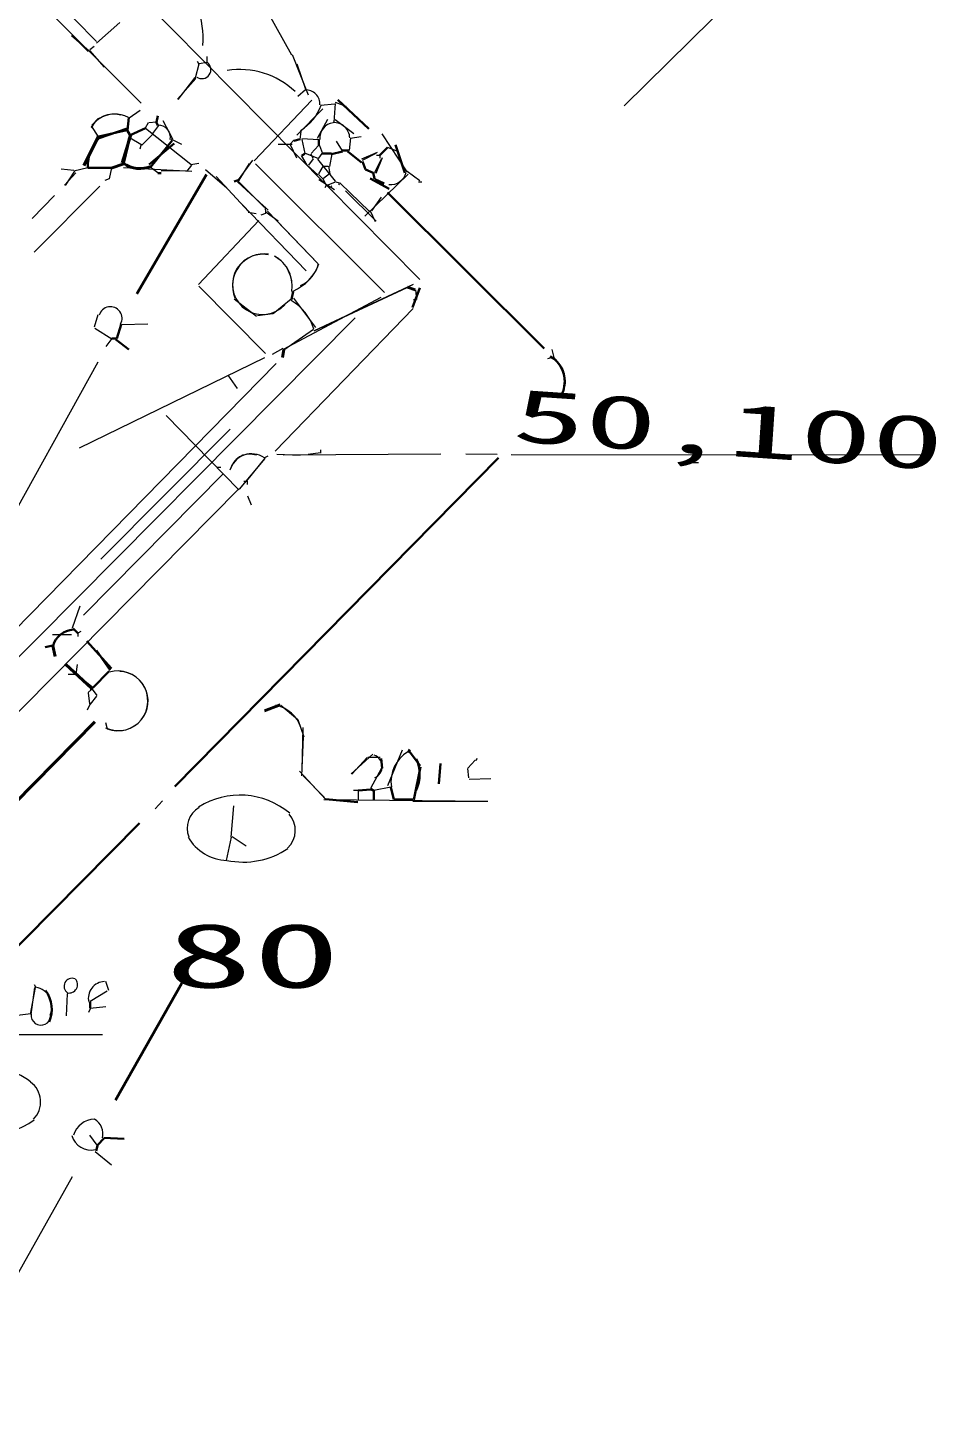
# Model space of a CAD drawing. Header units: millimetres. Extents: x -23299 to 140949, y -27274 to 87783.
# Drawn here: x 108544 to 118450, y 50403 to 65601 of the extents above; entities that cross this region are included whole.
import ezdxf

# ---------------------------------------------------------------- set-up
doc = ezdxf.new("R2010")
doc.units = ezdxf.units.MM
for name, color, linetype, lineweight in [('A_MED', 9, 'CONTINUOUS', 20), ('A_THIN', 8, 'CONTINUOUS', 15), ('AXIS', 1, 'CONTINUOUS', 15), ('CHECK', 2, 'CONTINUOUS', 35), ('P_LEADER', 140, 'CONTINUOUS', 20), ('P_NOMARK', 6, 'CONTINUOUS', 35), ('P_R', 5, 'CONTINUOUS', 40), ('P_R_MARK', 5, 'CONTINUOUS', 25), ('P_SIZE', 140, 'CONTINUOUS', 13), ('SYM', 4, 'CONTINUOUS', 25), ('TEXT_SHAPE', 7, 'CONTINUOUS', 30)]:
    doc.layers.add(name, color=color, linetype=linetype, lineweight=lineweight)
doc.styles.add('JP', font='msgothic.ttc')

msp = doc.modelspace()

# ---------------------------------------------------------------- linework, layer by layer
at = {"layer": 'A_MED', "lineweight": 20}
for p, q in [((112794, 62871), (104154, 71613)), ((110328, 67235), (111403, 65308)), ((108373, 66383), (109287, 65455)), ((109773, 64784), (108585, 65969)), ((109540, 65661), (109288, 65435)), ((111411, 65312), (111583, 64875)), ((111459, 65210), (111553, 64936)), ((110999, 64157), (111622, 64818)), ((111872, 64775), (111719, 64761)), ((111875, 64781), (111862, 64577)), ((111876, 64794), (111991, 64752)), ((111987, 64745), (112241, 64507)), ((109310, 64621), (109236, 64547)), ((110007, 64595), (110110, 64399)), ((111744, 64722), (111460, 64439)), ((111794, 64609), (111681, 64400)), ((111875, 64608), (112080, 64457)), ((109229, 64537), (109306, 64421)), ((109849, 64570), (109815, 64513)), ((109939, 64580), (109854, 64570)), ((111505, 64476), (111494, 64391)), ((112659, 64039), (112385, 64453)), ((109651, 64408), (109768, 64338)), ((110094, 64397), (110210, 64340)), ((111259, 64339), (111410, 64339)), ((111386, 64343), (111456, 64193)), ((111515, 64402), (111700, 64389)), ((111516, 64391), (111548, 64237)), ((111706, 64325), (111740, 64240)), ((112043, 64407), (112027, 64270)), ((112158, 64420), (112039, 64403)), ((112446, 64307), (112560, 64259)), ((111507, 64217), (111570, 64112)), ((111698, 64182), (111549, 64241)), ((111613, 64236), (111633, 64187)), ((111880, 63939), (111687, 64178)), ((111732, 64238), (111695, 64189)), ((111842, 64236), (111814, 64098)), ((112332, 64248), (112163, 64178)), ((112317, 64238), (112168, 64162)), ((112377, 64177), (112302, 64027)), ((112388, 64191), (112317, 64022)), ((109063, 64028), (108941, 63894)), ((109192, 64082), (109040, 64046)), ((109581, 64085), (110322, 64048)), ((109885, 64083), (109953, 64032)), ((110259, 64052), (109987, 64045)), ((110317, 64113), (110266, 64045)), ((110471, 64064), (110700, 63865)), ((110944, 64130), (110831, 63950)), ((111750, 64101), (111800, 64101)), ((111803, 64101), (111820, 64016)), ((112669, 64014), (112200, 63559)), ((110825, 63938), (111110, 63653)), ((111700, 63956), (111870, 63847)), ((111868, 63934), (111936, 63918)), ((111933, 63912), (112244, 63612)), ((112322, 63503), (111987, 63834)), ((112374, 63766), (112269, 63615)), ((111122, 63586), (111071, 63570)), ((111315, 62114), (112374, 62680)), ((111423, 62668), (111664, 62349)), ((112763, 62654), (112750, 62757)), ((112722, 62556), (111225, 61006)), ((111643, 62327), (111321, 62105)), ((109300, 61974), (107623, 58943)), ((111144, 60951), (111110, 60933)), ((111115, 60926), (110835, 60594)), ((110665, 60763), (109145, 59225)), ((110831, 60598), (108017, 57748)), ((109017, 59013), (108809, 59013)), ((109085, 59030), (109084, 58996)), ((109076, 58690), (109062, 58588)), ((108981, 58587), (109066, 58587)), ((111286, 58250), (111471, 58095)), ((111473, 58095), (111538, 57907)), ((111528, 57906), (111512, 57481)), ((111526, 58008), (111514, 57548)), ((112603, 57763), (112443, 57375)), ((112051, 57506), (112284, 57716)), ((112057, 57499), (112222, 57680)), ((112230, 57687), (112365, 57684)), ((111490, 57534), (111770, 57231)), ((111529, 57481), (111760, 57249)), ((112380, 57566), (112258, 57346)), ((112075, 57327), (112126, 57327)), ((112482, 57361), (112296, 57324)), ((113532, 57204), (111752, 57223)), ((108388, 54675), (109353, 54675)), ((106065, 47866), (109026, 53133))]:
    msp.add_line(p, q, dxfattribs=at)
for centre, radius, start, end in [((111236, 64930), 515, 300.8845, 341.0454), ((109467, 64404), 262, 72.1592, 154.5551), ((109487, 64346), 320, 62.501, 122.6601), ((109958, 64416), 130, 349.1441, 90.987), ((111873, 64410), 163, 96.7449, 186.518), ((111861, 64400), 174, 2.2902, 92.5864), ((111150, 57884), 376, 19.1456, 77.1895), ((112257, 57583), 130, 292.3193, 71.0556), ((112854, 57421), 372, 120.2871, 189.1354)]:
    msp.add_arc(centre, radius, start, end, dxfattribs=at)
at = {"layer": 'A_THIN', "lineweight": 15}
for p, q in [((109017, 65521), (109206, 65352)), ((109020, 65523), (109196, 65347)), ((109210, 65357), (109369, 65176)), ((109262, 65399), (109213, 65363)), ((110396, 65208), (110359, 65056)), ((110380, 65240), (110398, 65207)), ((110483, 65228), (110399, 65210)), ((110484, 65293), (110484, 65224)), ((110365, 65054), (110166, 64828)), ((110355, 65062), (110169, 64826)), ((111555, 64929), (111472, 64858)), ((109760, 64704), (109640, 64621)), ((109899, 64447), (109778, 64330)), ((110310, 64119), (109820, 64509)), ((109958, 64543), (109894, 64454)), ((109772, 64339), (109756, 64287)), ((111344, 64339), (111395, 64339)), ((111425, 64378), (111391, 64344)), ((111696, 64326), (111615, 64237)), ((111886, 64373), (111951, 64269)), ((110981, 64165), (110824, 63952)), ((111639, 64181), (111587, 64113)), ((112326, 64220), (112360, 64220)), ((112360, 64220), (112360, 64186)), ((108904, 64071), (109040, 64059)), ((109047, 64045), (108947, 63891)), ((109449, 64084), (109423, 63965)), ((109954, 64033), (109988, 64033)), ((109954, 64022), (109988, 64022)), ((110396, 64130), (110310, 64115)), ((110936, 63609), (110586, 63989)), ((112413, 62731), (111013, 64126)), ((111573, 64110), (111689, 64006)), ((111694, 64012), (111745, 63961)), ((111746, 64103), (111695, 64018)), ((111815, 64019), (111748, 63967)), ((112657, 64046), (112794, 63946)), ((108609, 63168), (109324, 63882)), ((109424, 63962), (109378, 63945)), ((110816, 63932), (111150, 63622)), ((111744, 63962), (111779, 63895)), ((111781, 63898), (111763, 63864)), ((111870, 63924), (111785, 63890)), ((112782, 63930), (112816, 63930)), ((108831, 63782), (108587, 63532)), ((111562, 62965), (110863, 63689)), ((110933, 63602), (111018, 63587)), ((111117, 63659), (111122, 63591)), ((111129, 63602), (111257, 63506)), ((111143, 63612), (111688, 63045)), ((112251, 63622), (112312, 63499)), ((111047, 63511), (110394, 62818)), ((111251, 63501), (111687, 63045)), ((110396, 62799), (111121, 62066)), ((112721, 62817), (111647, 62315)), ((111647, 62315), (112659, 62783)), ((110779, 62659), (111021, 62472)), ((111203, 62503), (111398, 62662)), ((112726, 62654), (112760, 62654)), ((111032, 62479), (111201, 62503)), ((105451, 55757), (112092, 62453)), ((111108, 62020), (109100, 61041)), ((111310, 62123), (111191, 62056)), ((111236, 61958), (108135, 58795)), ((110711, 61832), (110812, 61687)), ((110830, 60586), (110043, 61394)), ((110738, 61245), (109333, 59834)), ((111244, 60974), (111498, 60962)), ((111312, 60968), (113023, 60977)), ((111718, 60990), (111583, 60971)), ((111719, 61020), (111719, 60986)), ((110600, 60833), (110634, 60833)), ((111115, 60930), (110914, 60686)), ((110887, 60680), (110921, 60680)), ((110921, 60680), (110921, 60646)), ((110925, 60522), (110966, 60423)), ((109106, 59324), (109023, 59085)), ((109117, 59049), (109084, 59031)), ((109231, 58420), (109197, 58386)), ((109197, 58383), (109209, 58263)), ((109241, 58422), (109292, 58354)), ((109219, 58263), (109184, 58195)), ((109288, 58346), (109218, 58262)), ((109386, 58060), (109404, 57992)), ((112126, 57327), (112126, 57225))]:
    msp.add_line(p, q, dxfattribs=at)
for centre, radius, start, end in [((109462, 65490), 981, 355.4565, 44.292), ((110430, 65149), 98.1, 235.1712, 54.6979), ((110844, 64280), 870, 46.5835, 99.2858), ((111555, 64774), 156, 356.6755, 91.6326), ((111089, 62817), 327, 79.1318, 317.1832), ((111109, 62803), 347, 82.7886, 202.3907), ((111033, 62795), 378, 351.8193, 60.8955), ((111059, 62814), 347, 4.479, 63.0111), ((111210, 63225), 524, 293.6087, 339.5095), ((111373, 63108), 327, 292.8925, 348.8994), ((111144, 62186), 522, 16.2756, 60.9224), ((110969, 60733), 245, 55.4437, 164.1855), ((110948, 60764), 211, 69.6381, 161.8307)]:
    msp.add_arc(centre, radius, start, end, dxfattribs=at)
at = {"layer": 'AXIS', "lineweight": 15}
msp.add_line((118798, 68491), (115013, 64756), dxfattribs=at)
at = {"layer": 'CHECK', "lineweight": 15}
for p, q in [((111840, 63888), (111834, 63879)), ((111849, 63842), (111849, 63842)), ((111853, 63835), (111853, 63835)), ((111889, 63856), (111889, 63856)), ((111911, 63910), (111922, 63903)), ((112134, 63540), (112135, 63538))]:
    msp.add_line(p, q, dxfattribs=at)
at = {"layer": 'P_LEADER', "lineweight": 15}
for p, q in [((114247, 62027), (114179, 62011)), ((114229, 62109), (114249, 62024)), ((113294, 60978), (113633, 60976)), ((115750, 60883), (115818, 60883))]:
    msp.add_line(p, q, dxfattribs=at)
at = {"layer": 'P_LEADER', "lineweight": 20}
msp.add_line((113785, 60970), (118224, 60967), dxfattribs=at)
at = {"layer": 'P_LEADER', "lineweight": 30}
for centre, radius, start, end in [((114052, 61763), 316, 348.6098, 59.7975), ((114043, 61764), 324, 330.1158, 51.8311)]:
    msp.add_arc(centre, radius, start, end, dxfattribs=at)
at = {"layer": 'P_NOMARK', "lineweight": 30}
for p, q in [((112255, 63966), (112464, 63853)), ((112305, 63959), (112409, 63913)), ((112444, 63815), (114143, 62123)), ((110137, 57368), (113650, 60935)), ((109753, 56970), (107741, 54935))]:
    msp.add_line(p, q, dxfattribs=at)
at = {"layer": 'P_NOMARK', "lineweight": 40}
for p, q in [((111110, 58187), (111280, 58255)), ((109269, 58070), (106669, 55429)), ((110213, 55231), (109494, 53963))]:
    msp.add_line(p, q, dxfattribs=at)
at = {"layer": 'P_R', "lineweight": 40}
msp.add_line((110482, 64011), (109723, 62716), dxfattribs=at)
at = {"layer": 'P_R_MARK', "lineweight": 20}
for p, q in [((109301, 62487), (109263, 62352)), ((109270, 62342), (109454, 62228)), ((109845, 62387), (109557, 62380))]:
    msp.add_line(p, q, dxfattribs=at)
at = {"layer": 'P_R_MARK', "lineweight": 30}
for p, q in [((109554, 62383), (109506, 62229)), ((109454, 62229), (109505, 62229)), ((109498, 62220), (109639, 62109))]:
    msp.add_line(p, q, dxfattribs=at)
at = {"layer": 'P_R_MARK', "lineweight": 15}
msp.add_line((109453, 62230), (109387, 62143), dxfattribs=at)
at = {"layer": 'P_R_MARK', "lineweight": 20}
msp.add_arc((109438, 62449), 126, 330.6553, 164.6467, dxfattribs=at)
at = {"layer": 'SYM', "lineweight": 20}
for p, q in [((110003, 57213), (109922, 57124)), ((110773, 57157), (110745, 56817)), ((110748, 56817), (110694, 56563)), ((110757, 56825), (110909, 56722))]:
    msp.add_line(p, q, dxfattribs=at)
for centre, radius, start, end in [((112475, 64079), 179, 265.3248, 345.0311), ((109524, 58295), 322, 244.079, 87.209), ((109519, 58296), 325, 248.9227, 106.7552), ((110844, 56433), 840, 50.0416, 122.3017), ((110531, 56913), 260, 120.4614, 201.0795), ((111180, 56891), 264, 313.1066, 42.0639), ((110715, 57065), 500, 209.8813, 268.2857), ((110879, 57413), 867, 258.1208, 303.9901)]:
    msp.add_arc(centre, radius, start, end, dxfattribs=at)
at = {"layer": 'TEXT_SHAPE', "lineweight": 30}
for p, q in [((111907, 64820), (112241, 64507)), ((109638, 64629), (109622, 64492)), ((109952, 64647), (109936, 64579)), ((109617, 64492), (109312, 64423)), ((109618, 64509), (109314, 64404)), ((109819, 64513), (109652, 64439)), ((109936, 64576), (109954, 64543)), ((110131, 64347), (109857, 64119)), ((110106, 64378), (109877, 64092)), ((111496, 64394), (111428, 64377)), ((111700, 64390), (111700, 64322)), ((112445, 64305), (112360, 64220)), ((112531, 64334), (112634, 64027)), ((111548, 64235), (111514, 64217)), ((111733, 64237), (111835, 64237)), ((111956, 64259), (111837, 64230)), ((111954, 64271), (112021, 64271)), ((112013, 64260), (112163, 64139)), ((112172, 64151), (112204, 64066)), ((109192, 64084), (109446, 64084)), ((112205, 64063), (112289, 64028)), ((112288, 64032), (112304, 63964)), ((110833, 63951), (110782, 63935)), ((112795, 62781), (112714, 62567)), ((111419, 62740), (111401, 62655)), ((109034, 59081), (109085, 59030)), ((108812, 58897), (108728, 58879)), ((109181, 58945), (109449, 58646)), ((109288, 58843), (109434, 58629)), ((109064, 58585), (109232, 58448)), ((109424, 58619), (109247, 58439)), ((112374, 57669), (112387, 57566)), ((112684, 57746), (112799, 57590)), ((113020, 57617), (113003, 57395)), ((112804, 57579), (112729, 57223)), ((112262, 57335), (112126, 57324)), ((112296, 57327), (112295, 57225)), ((112480, 57360), (112514, 57224)), ((111770, 57230), (112123, 57197)), ((112515, 57225), (112719, 57225)), ((109219, 55030), (109219, 54962)), ((109368, 53547), (109302, 53477)), ((109365, 53553), (109586, 53541)), ((109300, 53480), (109284, 53412))]:
    msp.add_line(p, q, dxfattribs=at)
at = {"layer": 'TEXT_SHAPE', "lineweight": 40}
for p, q in [((109661, 64442), (109564, 64137)), ((109618, 64493), (109650, 64441)), ((109651, 64442), (109650, 64408)), ((109309, 64424), (109151, 64109)), ((109644, 64409), (109579, 64136)), ((109584, 64126), (109447, 64079)), ((112744, 62759), (112660, 62788)), ((111321, 62109), (111306, 62024)), ((108813, 58893), (108840, 58777)), ((108953, 58691), (109233, 58435)), ((109234, 58451), (109234, 58417)), ((112685, 57770), (112667, 57737)), ((112261, 57342), (112294, 57324))]:
    msp.add_line(p, q, dxfattribs=at)
at = {"layer": 'TEXT_SHAPE', "lineweight": 20}
for p, q in [((113397, 57651), (113317, 57566)), ((113312, 57564), (113322, 57462)), ((113330, 57447), (113567, 57454)), ((112718, 57208), (113532, 57208)), ((108621, 55184), (108568, 54895)), ((108615, 55186), (108575, 54893)), ((108612, 55218), (108630, 55185)), ((108969, 55115), (108957, 54876)), ((108575, 54898), (108372, 54875)), ((109389, 54976), (109219, 54958)), ((109273, 53405), (109448, 53259))]:
    msp.add_line(p, q, dxfattribs=at)
at = {"layer": 'TEXT_SHAPE', "lineweight": 15}
for p, q in [((113418, 57670), (113398, 57650)), ((109384, 55255), (109417, 55155)), ((109403, 55145), (109218, 55032)), ((109221, 54961), (109200, 54912)), ((109210, 53581), (109289, 53475))]:
    msp.add_line(p, q, dxfattribs=at)
at = {"layer": 'TEXT_SHAPE', "lineweight": 30}
for centre, radius, start, end in [((109637, 64102), 444, 135.2057, 182.3021), ((109050, 58826), 244, 93.5544, 164.1855), ((112389, 57500), 404, 334.573, 24.5981), ((108467, 54949), 335, 335.6508, 37.4066)]:
    msp.add_arc(centre, radius, start, end, dxfattribs=at)
at = {"layer": 'TEXT_SHAPE', "lineweight": 40}
msp.add_arc((109761, 64392), 317, 234.9854, 292.1028, dxfattribs=at)
at = {"layer": 'TEXT_SHAPE', "lineweight": 20}
for centre, radius, start, end in [((113076, 57688), 73.4, 234.9145, 234.9145), ((108591, 54977), 214, 333.8935, 79.9931), ((108684, 54883), 107, 174.0551, 357.0629), ((108103, 53532), 785, 53.3633, 101.5848), ((108418, 53943), 263, 314.4184, 54.9222), ((108090, 54482), 900, 236.0149, 305.2253), ((109264, 53520), 234, 89.7889, 164.6606), ((109170, 53594), 187, 347.0473, 59.2347), ((109227, 53635), 215, 194.8332, 283.3073)]:
    msp.add_arc(centre, radius, start, end, dxfattribs=at)
at = {"layer": 'TEXT_SHAPE', "lineweight": 15}
for centre, radius, start, end in [((109021, 55199), 86.2, 67.9518, 236.7341), ((108989, 55217), 92.2, 257.213, 42.6102), ((109380, 55068), 182, 92.244, 193.2606)]:
    msp.add_arc(centre, radius, start, end, dxfattribs=at)

# ---------------------------------------------------------------- texts
at = {"layer": 'P_SIZE', "style": 'JP'}
for s, height, rotation, width, p in [('50,100', 578.8, -3.846, 1.979801, (113792, 61114)), ('80', 697.8, -0.0129, 2, (110033, 55183))]:
    msp.add_text(s, height=height, rotation=rotation, dxfattribs=dict(at, width=width)).set_placement(p)

doc.saveas('drawing.dxf')
